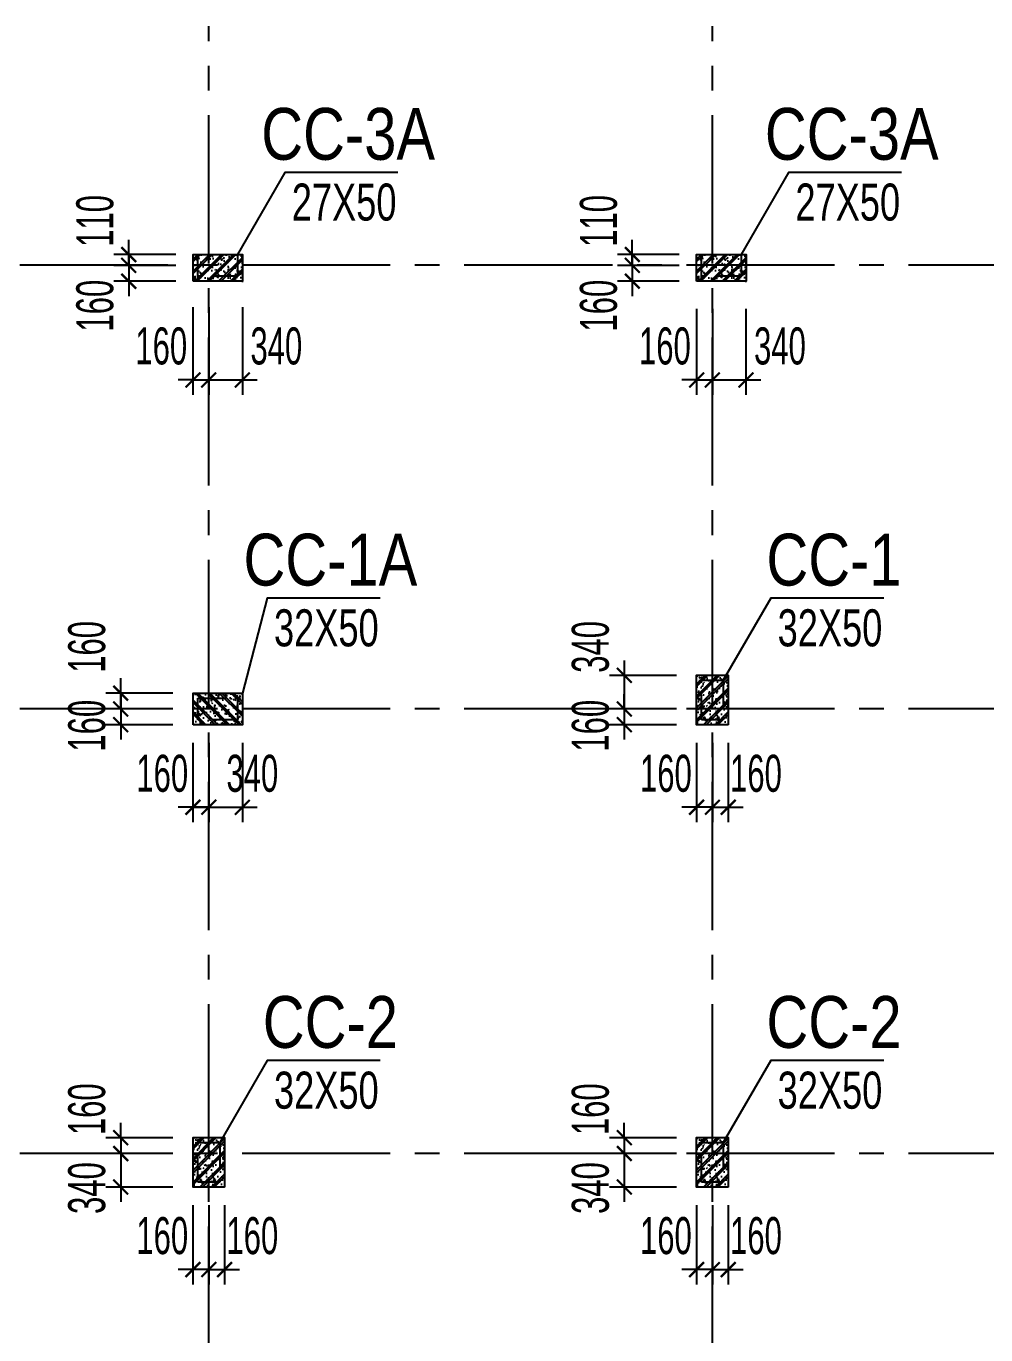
# Model space of a CAD drawing. Header units: millimetres. Extents: x 71 to 1994474, y -338610 to 1053.
# Drawn here: x 1920339 to 1930057, y -272308 to -259061 of the extents above; entities that cross this region are included whole.
import ezdxf
from ezdxf.enums import TextEntityAlignment as Align

# ---------------------------------------------------------------- set-up
doc = ezdxf.new("R2010")
doc.units = ezdxf.units.MM
doc.header["$LTSCALE"] = 1000
doc.header["$MEASUREMENT"] = 0
doc.header["$PDMODE"] = 3
doc.linetypes.add('CENTER2', pattern=[1.125, 0.75, -0.125, 0.125, -0.125])
doc.linetypes.add('HIDDEN', pattern=[0.375, 0.25, -0.125])
doc.layers.get('0').update_dxf_attribs({"linetype": 'CONTINUOUS'})
doc.layers.get('Defpoints').update_dxf_attribs({"linetype": 'CONTINUOUS'})
for name, color, linetype in [('CDC.01.AXIS', 160, 'CENTER2'), ('CDC.02.DIM', 1, 'CONTINUOUS'), ('CDC.04.HIDDEN', 8, 'HIDDEN'), ('CDC.06.TEXT', 2, 'CONTINUOUS'), ('CDC.09.COLUMN', 4, 'CONTINUOUS'), ('CDC.10.HATCH', 163, 'CONTINUOUS'), ('CDC.11.NOTE', 1, 'CONTINUOUS')]:
    doc.layers.add(name, color=color, linetype=linetype)
doc.styles.add('ARIAL', font='arial.ttf', dxfattribs={"width": 0.6})
doc.dimstyles.new('150', dxfattribs={"dimscale": 150, "dimtxt": 2.5, "dimasz": 1, "dimexe": 1, "dimexo": 0, "dimgap": 1, "dimtad": 1, "dimdec": 0, "dimdsep": 46, "dimtxsty": 'ARIAL', "dimblk": 'ARCHTICK', "dimcen": 1, "dimdle": 1, "dimclrd": 1, "dimclre": 1, "dimclrt": 2, "dimadec": 0, "dimazin": 0, "dimtfac": 0.00072, "dimtdec": 0, "dimtix": 1, "dimtmove": 2, "dimatfit": 3, "dimldrblk": 'ARCHTICK', "dimfxl": 1, "dimtolj": 1, "dimarcsym": 0})

# ---------------------------------------------------------------- blocks, each defined once
blk = doc.blocks.new('_ARCHTICK')
at = {"color": 0, "linetype": 'ByBlock', "const_width": 0.15}
blk.add_lwpolyline([(-0.5, -0.5), (0.5, 0.5)], dxfattribs=at)
blk = doc.blocks.new('*D155')
at = {"layer": 'CDC.02.DIM', "color": 1, "lineweight": -2, "transparency": 16777216}
for p, q in [((1926477, -261372), (1926477, -261222)), ((1926953, -261372), (1926327, -261372)), ((1926953, -261482), (1926327, -261482)), ((1926477, -261372), (1926477, -261482)), ((1926477, -261482), (1926477, -261632))]:
    blk.add_line(p, q, dxfattribs=at)
at = {"layer": 'Defpoints', "color": 0, "transparency": 16777216}
for p in [(1926477, -261482), (1926953, -261372), (1926953, -261482)]:
    blk.add_point(p, dxfattribs=at)
at = {"layer": 'CDC.02.DIM', "color": 1, "lineweight": -2, "transparency": 16777216, "xscale": 150, "yscale": 150, "zscale": 150}
for p, rotation in [((1926477, -261372), 270), ((1926477, -261482), 90)]:
    blk.add_blockref('_ARCHTICK', p, dxfattribs=dict(at, rotation=rotation))
at = {"layer": 'CDC.02.DIM', "color": 2, "transparency": 16777216, "insert": (1926136, -261032), "char_height": 375, "attachment_point": 5, "rotation": 90, "style": 'ARIAL'}
blk.add_mtext('\\A1;110', dxfattribs=at)
blk = doc.blocks.new('*D156')
at = {"layer": 'CDC.02.DIM', "color": 1, "lineweight": -2, "transparency": 16777216}
for p, q in [((1926477, -261482), (1926477, -261332)), ((1926953, -261482), (1926327, -261482)), ((1926477, -261482), (1926477, -261642)), ((1926953, -261642), (1926327, -261642)), ((1926477, -261642), (1926477, -261792))]:
    blk.add_line(p, q, dxfattribs=at)
at = {"layer": 'Defpoints', "color": 0, "transparency": 16777216}
for p in [(1926953, -261482), (1926477, -261642), (1926953, -261642)]:
    blk.add_point(p, dxfattribs=at)
at = {"layer": 'CDC.02.DIM', "color": 1, "lineweight": -2, "transparency": 16777216, "xscale": 150, "yscale": 150, "zscale": 150}
for p, rotation in [((1926477, -261482), 270), ((1926477, -261642), 90)]:
    blk.add_blockref('_ARCHTICK', p, dxfattribs=dict(at, rotation=rotation))
at = {"layer": 'CDC.02.DIM', "color": 2, "transparency": 16777216, "insert": (1926136, -261890), "char_height": 375, "attachment_point": 5, "rotation": 90, "style": 'ARIAL'}
blk.add_mtext('\\A1;160', dxfattribs=at)
blk = doc.blocks.new('*D157')
at = {"layer": 'CDC.02.DIM', "color": 1, "lineweight": -2, "transparency": 16777216}
for p, q in [((1927128, -261922), (1927128, -262792)), ((1927288, -261922), (1927288, -262792)), ((1927128, -262642), (1926978, -262642)), ((1927128, -262642), (1927288, -262642)), ((1927288, -262642), (1927438, -262642))]:
    blk.add_line(p, q, dxfattribs=at)
at = {"layer": 'Defpoints', "color": 0, "transparency": 16777216}
for p in [(1927128, -261922), (1927288, -261922), (1927288, -262642)]:
    blk.add_point(p, dxfattribs=at)
at = {"layer": 'CDC.02.DIM', "color": 1, "lineweight": -2, "transparency": 16777216, "xscale": 150, "yscale": 150, "zscale": 150}
blk.add_blockref('_ARCHTICK', (1927128, -262642), dxfattribs=at)
at = {"layer": 'CDC.02.DIM', "color": 1, "lineweight": -2, "transparency": 16777216, "xscale": 150, "yscale": 150, "zscale": 150, "rotation": 180}
blk.add_blockref('_ARCHTICK', (1927288, -262642), dxfattribs=at)
at = {"layer": 'CDC.02.DIM', "color": 2, "transparency": 16777216, "insert": (1926807, -262300), "char_height": 375, "attachment_point": 5, "style": 'ARIAL'}
blk.add_mtext('\\A1;160', dxfattribs=at)
blk = doc.blocks.new('*D158')
at = {"layer": 'CDC.02.DIM', "color": 1, "lineweight": -2, "transparency": 16777216}
for p, q in [((1927288, -261922), (1927288, -262792)), ((1927628, -261922), (1927628, -262792)), ((1927138, -262642), (1927778, -262642))]:
    blk.add_line(p, q, dxfattribs=at)
at = {"layer": 'Defpoints', "color": 0, "transparency": 16777216}
for p in [(1927288, -261922), (1927628, -261922), (1927628, -262642)]:
    blk.add_point(p, dxfattribs=at)
at = {"layer": 'CDC.02.DIM', "color": 1, "lineweight": -2, "transparency": 16777216, "xscale": 150, "yscale": 150, "zscale": 150, "rotation": 180}
blk.add_blockref('_ARCHTICK', (1927288, -262642), dxfattribs=at)
at = {"layer": 'CDC.02.DIM', "color": 1, "lineweight": -2, "transparency": 16777216, "xscale": 150, "yscale": 150, "zscale": 150}
blk.add_blockref('_ARCHTICK', (1927628, -262642), dxfattribs=at)
at = {"layer": 'CDC.02.DIM', "color": 2, "transparency": 16777216, "insert": (1927972, -262300), "char_height": 375, "attachment_point": 5, "style": 'ARIAL'}
blk.add_mtext('\\A1;340', dxfattribs=at)
blk = doc.blocks.new('*D159')
at = {"layer": 'CDC.02.DIM', "color": 1, "lineweight": -2, "transparency": 16777216}
for p, q in [((1921377, -261372), (1921377, -261222)), ((1921853, -261372), (1921227, -261372)), ((1921853, -261482), (1921227, -261482)), ((1921377, -261372), (1921377, -261482)), ((1921377, -261482), (1921377, -261632))]:
    blk.add_line(p, q, dxfattribs=at)
at = {"layer": 'Defpoints', "color": 0, "transparency": 16777216}
for p in [(1921377, -261482), (1921853, -261372), (1921853, -261482)]:
    blk.add_point(p, dxfattribs=at)
at = {"layer": 'CDC.02.DIM', "color": 1, "lineweight": -2, "transparency": 16777216, "xscale": 150, "yscale": 150, "zscale": 150}
for p, rotation in [((1921377, -261372), 270), ((1921377, -261482), 90)]:
    blk.add_blockref('_ARCHTICK', p, dxfattribs=dict(at, rotation=rotation))
at = {"layer": 'CDC.02.DIM', "color": 2, "transparency": 16777216, "insert": (1921036, -261032), "char_height": 375, "attachment_point": 5, "rotation": 90, "style": 'ARIAL'}
blk.add_mtext('\\A1;110', dxfattribs=at)
blk = doc.blocks.new('*D160')
at = {"layer": 'CDC.02.DIM', "color": 1, "lineweight": -2, "transparency": 16777216}
for p, q in [((1921377, -261482), (1921377, -261332)), ((1921853, -261482), (1921227, -261482)), ((1921377, -261482), (1921377, -261642)), ((1921853, -261642), (1921227, -261642)), ((1921377, -261642), (1921377, -261792))]:
    blk.add_line(p, q, dxfattribs=at)
at = {"layer": 'Defpoints', "color": 0, "transparency": 16777216}
for p in [(1921853, -261482), (1921377, -261642), (1921853, -261642)]:
    blk.add_point(p, dxfattribs=at)
at = {"layer": 'CDC.02.DIM', "color": 1, "lineweight": -2, "transparency": 16777216, "xscale": 150, "yscale": 150, "zscale": 150}
for p, rotation in [((1921377, -261482), 270), ((1921377, -261642), 90)]:
    blk.add_blockref('_ARCHTICK', p, dxfattribs=dict(at, rotation=rotation))
at = {"layer": 'CDC.02.DIM', "color": 2, "transparency": 16777216, "insert": (1921036, -261890), "char_height": 375, "attachment_point": 5, "rotation": 90, "style": 'ARIAL'}
blk.add_mtext('\\A1;160', dxfattribs=at)
blk = doc.blocks.new('*D161')
at = {"layer": 'CDC.02.DIM', "color": 1, "lineweight": -2, "transparency": 16777216}
for p, q in [((1922028, -261906), (1922028, -262792)), ((1922188, -261906), (1922188, -262792)), ((1922028, -262642), (1921878, -262642)), ((1922028, -262642), (1922188, -262642)), ((1922188, -262642), (1922338, -262642))]:
    blk.add_line(p, q, dxfattribs=at)
at = {"layer": 'Defpoints', "color": 0, "transparency": 16777216}
for p in [(1922028, -261906), (1922188, -261906), (1922188, -262642)]:
    blk.add_point(p, dxfattribs=at)
at = {"layer": 'CDC.02.DIM', "color": 1, "lineweight": -2, "transparency": 16777216, "xscale": 150, "yscale": 150, "zscale": 150}
blk.add_blockref('_ARCHTICK', (1922028, -262642), dxfattribs=at)
at = {"layer": 'CDC.02.DIM', "color": 1, "lineweight": -2, "transparency": 16777216, "xscale": 150, "yscale": 150, "zscale": 150, "rotation": 180}
blk.add_blockref('_ARCHTICK', (1922188, -262642), dxfattribs=at)
at = {"layer": 'CDC.02.DIM', "color": 2, "transparency": 16777216, "insert": (1921707, -262300), "char_height": 375, "attachment_point": 5, "style": 'ARIAL'}
blk.add_mtext('\\A1;160', dxfattribs=at)
blk = doc.blocks.new('*D162')
at = {"layer": 'CDC.02.DIM', "color": 1, "lineweight": -2, "transparency": 16777216}
for p, q in [((1922188, -261906), (1922188, -262792)), ((1922528, -261906), (1922528, -262792)), ((1922038, -262642), (1922678, -262642))]:
    blk.add_line(p, q, dxfattribs=at)
at = {"layer": 'Defpoints', "color": 0, "transparency": 16777216}
for p in [(1922188, -261906), (1922528, -261906), (1922528, -262642)]:
    blk.add_point(p, dxfattribs=at)
at = {"layer": 'CDC.02.DIM', "color": 1, "lineweight": -2, "transparency": 16777216, "xscale": 150, "yscale": 150, "zscale": 150, "rotation": 180}
blk.add_blockref('_ARCHTICK', (1922188, -262642), dxfattribs=at)
at = {"layer": 'CDC.02.DIM', "color": 1, "lineweight": -2, "transparency": 16777216, "xscale": 150, "yscale": 150, "zscale": 150}
blk.add_blockref('_ARCHTICK', (1922528, -262642), dxfattribs=at)
at = {"layer": 'CDC.02.DIM', "color": 2, "transparency": 16777216, "insert": (1922872, -262300), "char_height": 375, "attachment_point": 5, "style": 'ARIAL'}
blk.add_mtext('\\A1;340', dxfattribs=at)
blk = doc.blocks.new('*D341')
at = {"layer": 'CDC.02.DIM', "color": 1, "lineweight": -2, "transparency": 16777216}
for p, q in [((1922028, -270996), (1922028, -271797)), ((1922188, -270996), (1922188, -271797)), ((1922028, -271647), (1921878, -271647)), ((1922188, -271647), (1922028, -271647)), ((1922188, -271647), (1922338, -271647))]:
    blk.add_line(p, q, dxfattribs=at)
at = {"layer": 'Defpoints', "color": 0, "transparency": 16777216}
for p in [(1922028, -270996), (1922188, -270996), (1922028, -271647)]:
    blk.add_point(p, dxfattribs=at)
at = {"layer": 'CDC.02.DIM', "color": 1, "lineweight": -2, "transparency": 16777216, "xscale": 150, "yscale": 150, "zscale": 150}
blk.add_blockref('_ARCHTICK', (1922028, -271647), dxfattribs=at)
at = {"layer": 'CDC.02.DIM', "color": 1, "lineweight": -2, "transparency": 16777216, "xscale": 150, "yscale": 150, "zscale": 150, "rotation": 180}
blk.add_blockref('_ARCHTICK', (1922188, -271647), dxfattribs=at)
at = {"layer": 'CDC.02.DIM', "color": 2, "transparency": 16777216, "insert": (1921717, -271306), "char_height": 375, "attachment_point": 5, "style": 'ARIAL'}
blk.add_mtext('\\A1;160', dxfattribs=at)
blk = doc.blocks.new('*D342')
at = {"layer": 'CDC.02.DIM', "color": 1, "lineweight": -2, "transparency": 16777216}
for p, q in [((1922188, -270996), (1922188, -271797)), ((1922348, -270996), (1922348, -271797)), ((1922188, -271647), (1922038, -271647)), ((1922188, -271647), (1922348, -271647)), ((1922348, -271647), (1922498, -271647))]:
    blk.add_line(p, q, dxfattribs=at)
at = {"layer": 'Defpoints', "color": 0, "transparency": 16777216}
for p in [(1922188, -270996), (1922348, -270996), (1922348, -271647)]:
    blk.add_point(p, dxfattribs=at)
at = {"layer": 'CDC.02.DIM', "color": 1, "lineweight": -2, "transparency": 16777216, "xscale": 150, "yscale": 150, "zscale": 150}
blk.add_blockref('_ARCHTICK', (1922188, -271647), dxfattribs=at)
at = {"layer": 'CDC.02.DIM', "color": 1, "lineweight": -2, "transparency": 16777216, "xscale": 150, "yscale": 150, "zscale": 150, "rotation": 180}
blk.add_blockref('_ARCHTICK', (1922348, -271647), dxfattribs=at)
at = {"layer": 'CDC.02.DIM', "color": 2, "transparency": 16777216, "insert": (1922629, -271306), "char_height": 375, "attachment_point": 5, "style": 'ARIAL'}
blk.add_mtext('\\A1;160', dxfattribs=at)
blk = doc.blocks.new('*D343')
at = {"layer": 'CDC.02.DIM', "color": 1, "lineweight": -2, "transparency": 16777216}
for p, q in [((1921296, -270312), (1921296, -270162)), ((1921824, -270312), (1921146, -270312)), ((1921296, -270312), (1921296, -270472)), ((1921824, -270472), (1921146, -270472)), ((1921296, -270472), (1921296, -270622))]:
    blk.add_line(p, q, dxfattribs=at)
at = {"layer": 'Defpoints', "color": 0, "transparency": 16777216}
for p in [(1921824, -270312), (1921296, -270472), (1921824, -270472)]:
    blk.add_point(p, dxfattribs=at)
at = {"layer": 'CDC.02.DIM', "color": 1, "lineweight": -2, "transparency": 16777216, "xscale": 150, "yscale": 150, "zscale": 150}
for p, rotation in [((1921296, -270312), 270), ((1921296, -270472), 90)]:
    blk.add_blockref('_ARCHTICK', p, dxfattribs=dict(at, rotation=rotation))
at = {"layer": 'CDC.02.DIM', "color": 2, "transparency": 16777216, "insert": (1920954, -270024), "char_height": 375, "attachment_point": 5, "rotation": 90, "style": 'ARIAL'}
blk.add_mtext('\\A1;160', dxfattribs=at)
blk = doc.blocks.new('*D344')
at = {"layer": 'CDC.02.DIM', "color": 1, "lineweight": -2, "transparency": 16777216}
for p, q in [((1921296, -270322), (1921296, -270962)), ((1921824, -270472), (1921146, -270472)), ((1921824, -270812), (1921146, -270812))]:
    blk.add_line(p, q, dxfattribs=at)
at = {"layer": 'Defpoints', "color": 0, "transparency": 16777216}
for p in [(1921824, -270472), (1921296, -270812), (1921824, -270812)]:
    blk.add_point(p, dxfattribs=at)
at = {"layer": 'CDC.02.DIM', "color": 1, "lineweight": -2, "transparency": 16777216, "xscale": 150, "yscale": 150, "zscale": 150}
for p, rotation in [((1921296, -270472), 90), ((1921296, -270812), 270)]:
    blk.add_blockref('_ARCHTICK', p, dxfattribs=dict(at, rotation=rotation))
at = {"layer": 'CDC.02.DIM', "color": 2, "transparency": 16777216, "insert": (1920954, -270822), "char_height": 375, "attachment_point": 5, "rotation": 90, "style": 'ARIAL'}
blk.add_mtext('\\A1;340', dxfattribs=at)
blk = doc.blocks.new('*D345')
at = {"layer": 'CDC.02.DIM', "color": 1, "lineweight": -2, "transparency": 16777216}
for p, q in [((1922028, -266316), (1922028, -267117)), ((1922188, -266316), (1922188, -267117)), ((1922028, -266967), (1921878, -266967)), ((1922188, -266967), (1922028, -266967)), ((1922188, -266967), (1922338, -266967))]:
    blk.add_line(p, q, dxfattribs=at)
at = {"layer": 'Defpoints', "color": 0, "transparency": 16777216}
for p in [(1922028, -266316), (1922188, -266316), (1922028, -266967)]:
    blk.add_point(p, dxfattribs=at)
at = {"layer": 'CDC.02.DIM', "color": 1, "lineweight": -2, "transparency": 16777216, "xscale": 150, "yscale": 150, "zscale": 150}
blk.add_blockref('_ARCHTICK', (1922028, -266967), dxfattribs=at)
at = {"layer": 'CDC.02.DIM', "color": 1, "lineweight": -2, "transparency": 16777216, "xscale": 150, "yscale": 150, "zscale": 150, "rotation": 180}
blk.add_blockref('_ARCHTICK', (1922188, -266967), dxfattribs=at)
at = {"layer": 'CDC.02.DIM', "color": 2, "transparency": 16777216, "insert": (1921717, -266626), "char_height": 375, "attachment_point": 5, "style": 'ARIAL'}
blk.add_mtext('\\A1;160', dxfattribs=at)
blk = doc.blocks.new('*D346')
at = {"layer": 'CDC.02.DIM', "color": 1, "lineweight": -2, "transparency": 16777216}
for p, q in [((1922188, -266316), (1922188, -267117)), ((1922528, -266316), (1922528, -267117)), ((1922038, -266967), (1922678, -266967))]:
    blk.add_line(p, q, dxfattribs=at)
at = {"layer": 'Defpoints', "color": 0, "transparency": 16777216}
for p in [(1922188, -266316), (1922528, -266316), (1922528, -266967)]:
    blk.add_point(p, dxfattribs=at)
at = {"layer": 'CDC.02.DIM', "color": 1, "lineweight": -2, "transparency": 16777216, "xscale": 150, "yscale": 150, "zscale": 150, "rotation": 180}
blk.add_blockref('_ARCHTICK', (1922188, -266967), dxfattribs=at)
at = {"layer": 'CDC.02.DIM', "color": 1, "lineweight": -2, "transparency": 16777216, "xscale": 150, "yscale": 150, "zscale": 150}
blk.add_blockref('_ARCHTICK', (1922528, -266967), dxfattribs=at)
at = {"layer": 'CDC.02.DIM', "color": 2, "transparency": 16777216, "insert": (1922629, -266626), "char_height": 375, "attachment_point": 5, "style": 'ARIAL'}
blk.add_mtext('\\A1;340', dxfattribs=at)
blk = doc.blocks.new('*D347')
at = {"layer": 'CDC.02.DIM', "color": 1, "lineweight": -2, "transparency": 16777216}
for p, q in [((1921296, -265812), (1921296, -265662)), ((1921824, -265812), (1921146, -265812)), ((1921296, -265812), (1921296, -265972)), ((1921824, -265972), (1921146, -265972)), ((1921296, -265972), (1921296, -266122))]:
    blk.add_line(p, q, dxfattribs=at)
at = {"layer": 'Defpoints', "color": 0, "transparency": 16777216}
for p in [(1921824, -265812), (1921296, -265972), (1921824, -265972)]:
    blk.add_point(p, dxfattribs=at)
at = {"layer": 'CDC.02.DIM', "color": 1, "lineweight": -2, "transparency": 16777216, "xscale": 150, "yscale": 150, "zscale": 150}
for p, rotation in [((1921296, -265812), 270), ((1921296, -265972), 90)]:
    blk.add_blockref('_ARCHTICK', p, dxfattribs=dict(at, rotation=rotation))
at = {"layer": 'CDC.02.DIM', "color": 2, "transparency": 16777216, "insert": (1920954, -265344), "char_height": 375, "attachment_point": 5, "rotation": 90, "style": 'ARIAL'}
blk.add_mtext('\\A1;160', dxfattribs=at)
blk = doc.blocks.new('*D348')
at = {"layer": 'CDC.02.DIM', "color": 1, "lineweight": -2, "transparency": 16777216}
for p, q in [((1921296, -265972), (1921296, -265822)), ((1921824, -265972), (1921146, -265972)), ((1921296, -265972), (1921296, -266132)), ((1921824, -266132), (1921146, -266132)), ((1921296, -266132), (1921296, -266282))]:
    blk.add_line(p, q, dxfattribs=at)
at = {"layer": 'Defpoints', "color": 0, "transparency": 16777216}
for p in [(1921824, -265972), (1921296, -266132), (1921824, -266132)]:
    blk.add_point(p, dxfattribs=at)
at = {"layer": 'CDC.02.DIM', "color": 1, "lineweight": -2, "transparency": 16777216, "xscale": 150, "yscale": 150, "zscale": 150}
for p, rotation in [((1921296, -265972), 270), ((1921296, -266132), 90)]:
    blk.add_blockref('_ARCHTICK', p, dxfattribs=dict(at, rotation=rotation))
at = {"layer": 'CDC.02.DIM', "color": 2, "transparency": 16777216, "insert": (1920954, -266142), "char_height": 375, "attachment_point": 5, "rotation": 90, "style": 'ARIAL'}
blk.add_mtext('\\A1;160', dxfattribs=at)
blk = doc.blocks.new('*D349')
at = {"layer": 'CDC.02.DIM', "color": 1, "lineweight": -2, "transparency": 16777216}
for p, q in [((1927128, -266316), (1927128, -267117)), ((1927288, -266316), (1927288, -267117)), ((1927128, -266967), (1926978, -266967)), ((1927288, -266967), (1927128, -266967)), ((1927288, -266967), (1927438, -266967))]:
    blk.add_line(p, q, dxfattribs=at)
at = {"layer": 'Defpoints', "color": 0, "transparency": 16777216}
for p in [(1927128, -266316), (1927288, -266316), (1927128, -266967)]:
    blk.add_point(p, dxfattribs=at)
at = {"layer": 'CDC.02.DIM', "color": 1, "lineweight": -2, "transparency": 16777216, "xscale": 150, "yscale": 150, "zscale": 150}
blk.add_blockref('_ARCHTICK', (1927128, -266967), dxfattribs=at)
at = {"layer": 'CDC.02.DIM', "color": 1, "lineweight": -2, "transparency": 16777216, "xscale": 150, "yscale": 150, "zscale": 150, "rotation": 180}
blk.add_blockref('_ARCHTICK', (1927288, -266967), dxfattribs=at)
at = {"layer": 'CDC.02.DIM', "color": 2, "transparency": 16777216, "insert": (1926817, -266626), "char_height": 375, "attachment_point": 5, "style": 'ARIAL'}
blk.add_mtext('\\A1;160', dxfattribs=at)
blk = doc.blocks.new('*D350')
at = {"layer": 'CDC.02.DIM', "color": 1, "lineweight": -2, "transparency": 16777216}
for p, q in [((1927288, -266316), (1927288, -267117)), ((1927448, -266316), (1927448, -267117)), ((1927288, -266967), (1927138, -266967)), ((1927288, -266967), (1927448, -266967)), ((1927448, -266967), (1927598, -266967))]:
    blk.add_line(p, q, dxfattribs=at)
at = {"layer": 'Defpoints', "color": 0, "transparency": 16777216}
for p in [(1927288, -266316), (1927448, -266316), (1927448, -266967)]:
    blk.add_point(p, dxfattribs=at)
at = {"layer": 'CDC.02.DIM', "color": 1, "lineweight": -2, "transparency": 16777216, "xscale": 150, "yscale": 150, "zscale": 150}
blk.add_blockref('_ARCHTICK', (1927288, -266967), dxfattribs=at)
at = {"layer": 'CDC.02.DIM', "color": 1, "lineweight": -2, "transparency": 16777216, "xscale": 150, "yscale": 150, "zscale": 150, "rotation": 180}
blk.add_blockref('_ARCHTICK', (1927448, -266967), dxfattribs=at)
at = {"layer": 'CDC.02.DIM', "color": 2, "transparency": 16777216, "insert": (1927729, -266626), "char_height": 375, "attachment_point": 5, "style": 'ARIAL'}
blk.add_mtext('\\A1;160', dxfattribs=at)
blk = doc.blocks.new('*D351')
at = {"layer": 'CDC.02.DIM', "color": 1, "lineweight": -2, "transparency": 16777216}
for p, q in [((1926396, -265482), (1926396, -266122)), ((1926924, -265632), (1926246, -265632)), ((1926924, -265972), (1926246, -265972))]:
    blk.add_line(p, q, dxfattribs=at)
at = {"layer": 'Defpoints', "color": 0, "transparency": 16777216}
for p in [(1926924, -265632), (1926396, -265972), (1926924, -265972)]:
    blk.add_point(p, dxfattribs=at)
at = {"layer": 'CDC.02.DIM', "color": 1, "lineweight": -2, "transparency": 16777216, "xscale": 150, "yscale": 150, "zscale": 150}
for p, rotation in [((1926396, -265632), 90), ((1926396, -265972), 270)]:
    blk.add_blockref('_ARCHTICK', p, dxfattribs=dict(at, rotation=rotation))
at = {"layer": 'CDC.02.DIM', "color": 2, "transparency": 16777216, "insert": (1926054, -265344), "char_height": 375, "attachment_point": 5, "rotation": 90, "style": 'ARIAL'}
blk.add_mtext('\\A1;340', dxfattribs=at)
blk = doc.blocks.new('*D352')
at = {"layer": 'CDC.02.DIM', "color": 1, "lineweight": -2, "transparency": 16777216}
for p, q in [((1926396, -265972), (1926396, -265822)), ((1926924, -265972), (1926246, -265972)), ((1926396, -265972), (1926396, -266132)), ((1926924, -266132), (1926246, -266132)), ((1926396, -266132), (1926396, -266282))]:
    blk.add_line(p, q, dxfattribs=at)
at = {"layer": 'Defpoints', "color": 0, "transparency": 16777216}
for p in [(1926924, -265972), (1926396, -266132), (1926924, -266132)]:
    blk.add_point(p, dxfattribs=at)
at = {"layer": 'CDC.02.DIM', "color": 1, "lineweight": -2, "transparency": 16777216, "xscale": 150, "yscale": 150, "zscale": 150}
for p, rotation in [((1926396, -265972), 270), ((1926396, -266132), 90)]:
    blk.add_blockref('_ARCHTICK', p, dxfattribs=dict(at, rotation=rotation))
at = {"layer": 'CDC.02.DIM', "color": 2, "transparency": 16777216, "insert": (1926054, -266142), "char_height": 375, "attachment_point": 5, "rotation": 90, "style": 'ARIAL'}
blk.add_mtext('\\A1;160', dxfattribs=at)
blk = doc.blocks.new('*D353')
at = {"layer": 'CDC.02.DIM', "color": 1, "lineweight": -2, "transparency": 16777216}
for p, q in [((1927128, -270996), (1927128, -271797)), ((1927288, -270996), (1927288, -271797)), ((1927128, -271647), (1926978, -271647)), ((1927288, -271647), (1927128, -271647)), ((1927288, -271647), (1927438, -271647))]:
    blk.add_line(p, q, dxfattribs=at)
at = {"layer": 'Defpoints', "color": 0, "transparency": 16777216}
for p in [(1927128, -270996), (1927288, -270996), (1927128, -271647)]:
    blk.add_point(p, dxfattribs=at)
at = {"layer": 'CDC.02.DIM', "color": 1, "lineweight": -2, "transparency": 16777216, "xscale": 150, "yscale": 150, "zscale": 150}
blk.add_blockref('_ARCHTICK', (1927128, -271647), dxfattribs=at)
at = {"layer": 'CDC.02.DIM', "color": 1, "lineweight": -2, "transparency": 16777216, "xscale": 150, "yscale": 150, "zscale": 150, "rotation": 180}
blk.add_blockref('_ARCHTICK', (1927288, -271647), dxfattribs=at)
at = {"layer": 'CDC.02.DIM', "color": 2, "transparency": 16777216, "insert": (1926817, -271306), "char_height": 375, "attachment_point": 5, "style": 'ARIAL'}
blk.add_mtext('\\A1;160', dxfattribs=at)
blk = doc.blocks.new('*D354')
at = {"layer": 'CDC.02.DIM', "color": 1, "lineweight": -2, "transparency": 16777216}
for p, q in [((1927288, -270996), (1927288, -271797)), ((1927448, -270996), (1927448, -271797)), ((1927288, -271647), (1927138, -271647)), ((1927288, -271647), (1927448, -271647)), ((1927448, -271647), (1927598, -271647))]:
    blk.add_line(p, q, dxfattribs=at)
at = {"layer": 'Defpoints', "color": 0, "transparency": 16777216}
for p in [(1927288, -270996), (1927448, -270996), (1927448, -271647)]:
    blk.add_point(p, dxfattribs=at)
at = {"layer": 'CDC.02.DIM', "color": 1, "lineweight": -2, "transparency": 16777216, "xscale": 150, "yscale": 150, "zscale": 150}
blk.add_blockref('_ARCHTICK', (1927288, -271647), dxfattribs=at)
at = {"layer": 'CDC.02.DIM', "color": 1, "lineweight": -2, "transparency": 16777216, "xscale": 150, "yscale": 150, "zscale": 150, "rotation": 180}
blk.add_blockref('_ARCHTICK', (1927448, -271647), dxfattribs=at)
at = {"layer": 'CDC.02.DIM', "color": 2, "transparency": 16777216, "insert": (1927729, -271306), "char_height": 375, "attachment_point": 5, "style": 'ARIAL'}
blk.add_mtext('\\A1;160', dxfattribs=at)
blk = doc.blocks.new('*D355')
at = {"layer": 'CDC.02.DIM', "color": 1, "lineweight": -2, "transparency": 16777216}
for p, q in [((1926396, -270312), (1926396, -270162)), ((1926924, -270312), (1926246, -270312)), ((1926396, -270312), (1926396, -270472)), ((1926924, -270472), (1926246, -270472)), ((1926396, -270472), (1926396, -270622))]:
    blk.add_line(p, q, dxfattribs=at)
at = {"layer": 'Defpoints', "color": 0, "transparency": 16777216}
for p in [(1926924, -270312), (1926396, -270472), (1926924, -270472)]:
    blk.add_point(p, dxfattribs=at)
at = {"layer": 'CDC.02.DIM', "color": 1, "lineweight": -2, "transparency": 16777216, "xscale": 150, "yscale": 150, "zscale": 150}
for p, rotation in [((1926396, -270312), 270), ((1926396, -270472), 90)]:
    blk.add_blockref('_ARCHTICK', p, dxfattribs=dict(at, rotation=rotation))
at = {"layer": 'CDC.02.DIM', "color": 2, "transparency": 16777216, "insert": (1926054, -270024), "char_height": 375, "attachment_point": 5, "rotation": 90, "style": 'ARIAL'}
blk.add_mtext('\\A1;160', dxfattribs=at)
blk = doc.blocks.new('*D356')
at = {"layer": 'CDC.02.DIM', "color": 1, "lineweight": -2, "transparency": 16777216}
for p, q in [((1926396, -270322), (1926396, -270962)), ((1926924, -270472), (1926246, -270472)), ((1926924, -270812), (1926246, -270812))]:
    blk.add_line(p, q, dxfattribs=at)
at = {"layer": 'Defpoints', "color": 0, "transparency": 16777216}
for p in [(1926924, -270472), (1926396, -270812), (1926924, -270812)]:
    blk.add_point(p, dxfattribs=at)
at = {"layer": 'CDC.02.DIM', "color": 1, "lineweight": -2, "transparency": 16777216, "xscale": 150, "yscale": 150, "zscale": 150}
for p, rotation in [((1926396, -270472), 90), ((1926396, -270812), 270)]:
    blk.add_blockref('_ARCHTICK', p, dxfattribs=dict(at, rotation=rotation))
at = {"layer": 'CDC.02.DIM', "color": 2, "transparency": 16777216, "insert": (1926054, -270822), "char_height": 375, "attachment_point": 5, "rotation": 90, "style": 'ARIAL'}
blk.add_mtext('\\A1;340', dxfattribs=at)

msp = doc.modelspace()

# ---------------------------------------------------------------- hatches: boundary and pattern name
at = {"layer": 'CDC.10.HATCH'}
h = msp.add_hatch(dxfattribs=at)
h.set_pattern_fill('1BETONG2-BOP', color=256, scale=20, angle=90, style=0, pattern_type=2)
h.set_pattern_definition([(140, (31730.63, -417619.23), (12.550427, 143.4520365), [15, -165]), (85, (31730.63, -417619.23), (-150.438427, -27.750267), [12, -132]), (190.4514, (31731.67, -417607.28), (-137.887908, 115.701876), [12.748038, -140.228422]), (136.1842, (31690.63, -417619.23), (33.103803, 213.44821), [22.5, -247.5]), (186.6356, (31693.39, -417601.45), (-194.823574, 186.93254), [19.122058, -210.3426]), (81.1842, (31690.63, -417619.23), (-194.82372, 186.93239), [18, -198]), (111, (31700.63, -417599.23), (80.523778, 119.3814104), [15, -165]), (316, (31700.63, -417599.23), (73.107962, 134.376424), [12, -132]), (161.4514, (31707.34, -417589.28), (-64.506099, 168.044526), [12.748038, -140.228422]), (157.5, (31730.627, -417619.233), (-58.8748924, -31.1832367), [0, -130.4, 0, -134, 0, -132.5]), (94.5, (31730.63, -417619.23), (-76.0206377, 56.6701848), [0, -76.4, 0, -127.4, 0, -50.5]), (57.5, (31730.627, -417663.833), (4.5109743, 106.7644872), [0, -50, 0, -156, 0, -207]), (47.5, (31730.63, -417683.83), (-20.0209965, 116.637234), [0, -65, 0, -103.6, 0, -147]), (45, (31730.63, -417619.23), (-60.1040764, 60.1040764), []), (45, (31706.13, -417619.23), (-60.1040764, 60.1040764), [])])
h.paths.add_polyline_path([(1922528.4, -261371.5), (1922028.4, -261371.5), (1922028.4, -261641.5), (1922528.4, -261641.5)])
h = msp.add_hatch(dxfattribs=at)
h.set_pattern_fill('1BETONG2-BOP', color=256, scale=20, angle=90, style=0, pattern_type=2)
h.set_pattern_definition([(140, (36830.63, -417619.23), (12.550427, 143.4520365), [15, -165]), (85, (36830.63, -417619.23), (-150.438427, -27.750267), [12, -132]), (190.4514, (36831.67, -417607.28), (-137.887908, 115.701876), [12.748038, -140.228422]), (136.1842, (36790.63, -417619.23), (33.103803, 213.44821), [22.5, -247.5]), (186.6356, (36793.39, -417601.45), (-194.823574, 186.93254), [19.122058, -210.3426]), (81.1842, (36790.63, -417619.23), (-194.82372, 186.93239), [18, -198]), (111, (36800.63, -417599.23), (80.523778, 119.3814104), [15, -165]), (316, (36800.63, -417599.23), (73.107962, 134.376424), [12, -132]), (161.4514, (36807.34, -417589.28), (-64.506099, 168.044526), [12.748038, -140.228422]), (157.5, (36830.627, -417619.233), (-58.8748924, -31.1832367), [0, -130.4, 0, -134, 0, -132.5]), (94.5, (36830.63, -417619.23), (-76.0206377, 56.6701848), [0, -76.4, 0, -127.4, 0, -50.5]), (57.5, (36830.627, -417663.833), (4.5109743, 106.7644872), [0, -50, 0, -156, 0, -207]), (47.5, (36830.63, -417683.83), (-20.0209965, 116.637234), [0, -65, 0, -103.6, 0, -147]), (45, (36830.63, -417619.23), (-60.1040764, 60.1040764), []), (45, (36806.13, -417619.23), (-60.1040764, 60.1040764), [])])
h.paths.add_polyline_path([(1927628.4, -261371.5), (1927128.4, -261371.5), (1927128.4, -261641.5), (1927628.4, -261641.5)])
h = msp.add_hatch(dxfattribs=at)
h.set_pattern_fill('1BETONG2-BOP', color=256, scale=20, angle=90, style=0, pattern_type=2)
h.set_pattern_definition([(140, (41750.63, -421929.23), (12.550427, 143.4520365), [15, -165]), (85, (41750.63, -421929.23), (-150.438427, -27.750267), [12, -132]), (190.4514, (41751.67, -421917.28), (-137.887908, 115.701876), [12.748038, -140.228422]), (136.1842, (41710.63, -421929.23), (33.103803, 213.44821), [22.5, -247.5]), (186.6356, (41713.39, -421911.45), (-194.823574, 186.93254), [19.122058, -210.3426]), (81.1842, (41710.63, -421929.23), (-194.82372, 186.93239), [18, -198]), (111, (41720.63, -421909.23), (80.523778, 119.3814104), [15, -165]), (316, (41720.63, -421909.23), (73.107962, 134.376424), [12, -132]), (161.4514, (41727.34, -421899.28), (-64.506099, 168.044526), [12.748038, -140.228422]), (157.5, (41750.627, -421929.233), (-58.8748924, -31.1832367), [0, -130.4, 0, -134, 0, -132.5]), (94.5, (41750.63, -421929.23), (-76.0206377, 56.6701848), [0, -76.4, 0, -127.4, 0, -50.5]), (57.5, (41750.627, -421973.833), (4.5109743, 106.7644872), [0, -50, 0, -156, 0, -207]), (47.5, (41750.63, -421993.83), (-20.0209965, 116.637234), [0, -65, 0, -103.6, 0, -147]), (45, (41750.63, -421929.23), (-60.1040764, 60.1040764), []), (45, (41726.13, -421929.23), (-60.1040764, 60.1040764), [])])
h.paths.add_polyline_path([(1927448.4, -265631.5), (1927128.4, -265631.5), (1927128.4, -266131.5), (1927448.4, -266131.5)])
h = msp.add_hatch(dxfattribs=at)
h.set_pattern_fill('1BETONG2-BOP', color=256, scale=20, style=0, pattern_type=2)
h.set_pattern_definition([(50, (1766230.73, 1619566.27), (143.4520365, -12.550427), [15, -165]), (355, (1766230.73, 1619566.27), (-27.750267, 150.438427), [12, -132]), (100.4514, (1766242.69, 1619565.22), (115.701876, 137.887908), [12.748038, -140.228422]), (46.1842, (1766230.73, 1619606.27), (213.44821, -33.103803), [22.5, -247.5]), (96.6356, (1766248.52, 1619603.51), (186.93254, 194.823574), [19.122058, -210.3426]), (351.1842, (1766230.73, 1619606.27), (186.93239, 194.82372), [18, -198]), (21, (1766250.73, 1619596.27), (119.3814104, -80.523778), [15, -165]), (226, (1766250.73, 1619596.27), (134.376424, -73.107962), [12, -132]), (71.4514, (1766260.68, 1619589.56), (168.044526, 64.506099), [12.748038, -140.228422]), (67.5, (1766230.73, 1619566.27), (-31.1832367, 58.8748924), [0, -130.4, 0, -134, 0, -132.5]), (4.5, (1766230.73, 1619566.27), (56.6701848, 76.0206377), [0, -76.4, 0, -127.4, 0, -50.5]), (327.5, (1766186.13, 1619566.27), (106.7644872, -4.5109743), [0, -50, 0, -156, 0, -207]), (317.5, (1766166.13, 1619566.27), (116.637234, 20.0209965), [0, -65, 0, -103.6, 0, -147]), (315, (1766230.73, 1619566.27), (60.1040764, 60.1040764), []), (315, (1766230.73, 1619590.77), (60.1040764, 60.1040764), [])])
h.paths.add_polyline_path([(1922528.4, -266131.5), (1922528.4, -265811.5), (1922028.4, -265811.5), (1922028.4, -266131.5)])
h = msp.add_hatch(dxfattribs=at)
h.set_pattern_fill('1BETONG2-BOP', color=256, scale=20, angle=90, style=0, pattern_type=2)
h.set_pattern_definition([(140, (36650.63, -426609.23), (12.550427, 143.4520365), [15, -165]), (85, (36650.63, -426609.23), (-150.438427, -27.750267), [12, -132]), (190.4514, (36651.67, -426597.28), (-137.887908, 115.701876), [12.748038, -140.228422]), (136.1842, (36610.63, -426609.23), (33.103803, 213.44821), [22.5, -247.5]), (186.6356, (36613.39, -426591.45), (-194.823574, 186.93254), [19.122058, -210.3426]), (81.1842, (36610.63, -426609.23), (-194.82372, 186.93239), [18, -198]), (111, (36620.63, -426589.23), (80.523778, 119.3814104), [15, -165]), (316, (36620.63, -426589.23), (73.107962, 134.376424), [12, -132]), (161.4514, (36627.34, -426579.28), (-64.506099, 168.044526), [12.748038, -140.228422]), (157.5, (36650.627, -426609.233), (-58.8748924, -31.1832367), [0, -130.4, 0, -134, 0, -132.5]), (94.5, (36650.63, -426609.23), (-76.0206377, 56.6701848), [0, -76.4, 0, -127.4, 0, -50.5]), (57.5, (36650.627, -426653.833), (4.5109743, 106.7644872), [0, -50, 0, -156, 0, -207]), (47.5, (36650.63, -426673.83), (-20.0209965, 116.637234), [0, -65, 0, -103.6, 0, -147]), (45, (36650.63, -426609.23), (-60.1040764, 60.1040764), []), (45, (36626.13, -426609.23), (-60.1040764, 60.1040764), [])])
h.paths.add_polyline_path([(1922348.4, -270311.5), (1922028.4, -270311.5), (1922028.4, -270811.5), (1922348.4, -270811.5)])
h = msp.add_hatch(dxfattribs=at)
h.set_pattern_fill('1BETONG2-BOP', color=256, scale=20, angle=90, style=0, pattern_type=2)
h.set_pattern_definition([(140, (41750.63, -426609.23), (12.550427, 143.4520365), [15, -165]), (85, (41750.63, -426609.23), (-150.438427, -27.750267), [12, -132]), (190.4514, (41751.67, -426597.28), (-137.887908, 115.701876), [12.748038, -140.228422]), (136.1842, (41710.63, -426609.23), (33.103803, 213.44821), [22.5, -247.5]), (186.6356, (41713.39, -426591.45), (-194.823574, 186.93254), [19.122058, -210.3426]), (81.1842, (41710.63, -426609.23), (-194.82372, 186.93239), [18, -198]), (111, (41720.63, -426589.23), (80.523778, 119.3814104), [15, -165]), (316, (41720.63, -426589.23), (73.107962, 134.376424), [12, -132]), (161.4514, (41727.34, -426579.28), (-64.506099, 168.044526), [12.748038, -140.228422]), (157.5, (41750.627, -426609.233), (-58.8748924, -31.1832367), [0, -130.4, 0, -134, 0, -132.5]), (94.5, (41750.63, -426609.23), (-76.0206377, 56.6701848), [0, -76.4, 0, -127.4, 0, -50.5]), (57.5, (41750.627, -426653.833), (4.5109743, 106.7644872), [0, -50, 0, -156, 0, -207]), (47.5, (41750.63, -426673.83), (-20.0209965, 116.637234), [0, -65, 0, -103.6, 0, -147]), (45, (41750.63, -426609.23), (-60.1040764, 60.1040764), []), (45, (41726.13, -426609.23), (-60.1040764, 60.1040764), [])])
h.paths.add_polyline_path([(1927448.4, -270311.5), (1927128.4, -270311.5), (1927128.4, -270811.5), (1927448.4, -270811.5)])

# ---------------------------------------------------------------- linework, layer by layer
at = {"layer": 'CDC.01.AXIS', "ltscale": 2}
for p, q in [((1922188.4, -279461.5), (1922188.4, -259060.6)), ((1927288.4, -279461.5), (1927288.4, -259060.6)), ((1939774.9, -261481.5), (1887618, -261481.5)), ((1939774.9, -265971.5), (1887618, -265971.5)), ((1939774.9, -270471.5), (1887618, -270471.5))]:
    msp.add_line(p, q, dxfattribs=at)
at = {"layer": 'CDC.04.HIDDEN'}
for points in [[(1922078.4, -261591.5), (1922078.4, -261371.5), (1922478.4, -261371.5), (1922478.4, -261591.5)], [(1927178.4, -261591.5), (1927178.4, -261371.5), (1927578.4, -261371.5), (1927578.4, -261591.5)], [(1927398.4, -266081.5), (1927178.4, -266081.5), (1927178.4, -265681.5), (1927398.4, -265681.5)], [(1922078.4, -266081.5), (1922078.4, -265861.5), (1922478.4, -265861.5), (1922478.4, -266081.5)], [(1922298.4, -270761.5), (1922078.4, -270761.5), (1922078.4, -270361.5), (1922298.4, -270361.5)], [(1927398.4, -270761.5), (1927178.4, -270761.5), (1927178.4, -270361.5), (1927398.4, -270361.5)]]:
    msp.add_lwpolyline(points, close=True, dxfattribs=at)
at = {"layer": 'CDC.09.COLUMN'}
for points in [[(1922028.4, -261641.5), (1922028.4, -261371.5), (1922528.4, -261371.5), (1922528.4, -261641.5)], [(1927128.4, -261641.5), (1927128.4, -261371.5), (1927628.4, -261371.5), (1927628.4, -261641.5)], [(1927448.4, -266131.5), (1927128.4, -266131.5), (1927128.4, -265631.5), (1927448.4, -265631.5)], [(1922028.4, -266131.5), (1922028.4, -265811.5), (1922528.4, -265811.5), (1922528.4, -266131.5)], [(1922348.4, -270811.5), (1922028.4, -270811.5), (1922028.4, -270311.5), (1922348.4, -270311.5)], [(1927448.4, -270811.5), (1927128.4, -270811.5), (1927128.4, -270311.5), (1927448.4, -270311.5)]]:
    msp.add_lwpolyline(points, close=True, dxfattribs=at)
at = {"layer": 'CDC.11.NOTE'}
for points in [[(1924102.4, -260540.9), (1922958, -260540.9), (1922478.4, -261371.5)], [(1929202.4, -260540.9), (1928058, -260540.9), (1927578.4, -261371.5)], [(1923922.4, -264850.9), (1922778, -264850.9), (1922528.4, -265811.5)], [(1929022.4, -264850.9), (1927878, -264850.9), (1927398.4, -265681.5)], [(1923922.4, -269530.9), (1922778, -269530.9), (1922298.4, -270361.5)], [(1929022.4, -269530.9), (1927878, -269530.9), (1927398.4, -270361.5)]]:
    msp.add_lwpolyline(points, dxfattribs=at)

# ---------------------------------------------------------------- texts
at = {"layer": 'CDC.06.TEXT', "style": 'ARIAL'}
for s, height, width, p in [('CC-3A', 525, 0.8, (1923599.3, -260150.8)), ('CC-3A', 525, 0.8, (1928699.3, -260150.8)), ('27X50', 375, 0.7, (1923558.5, -260841)), ('27X50', 375, 0.7, (1928658.5, -260841)), ('CC-1A', 525, 0.8, (1923419.3, -264460.8)), ('CC-1', 525, 0.8, (1928519.3, -264460.8)), ('32X50', 375, 0.7, (1923378.5, -265151)), ('32X50', 375, 0.7, (1928478.5, -265151)), ('CC-2', 525, 0.8, (1923419.3, -269140.8)), ('CC-2', 525, 0.8, (1928519.3, -269140.8)), ('32X50', 375, 0.7, (1923378.5, -269831)), ('32X50', 375, 0.7, (1928478.5, -269831))]:
    msp.add_text(s, height=height, dxfattribs=dict(at, width=width)).set_placement(p, align=Align.MIDDLE_CENTER)

# ---------------------------------------------------------------- dimensions: what is measured, and where the dimension line sits
at = {"layer": 'CDC.02.DIM'}
for base, p1, p2, picture, middle in [((1921377.3, -261481.5), (1921853.5, -261371.5), (1921853.5, -261481.5), '*D159', (1921035.9, -261031.9)), ((1926477.3, -261481.5), (1926953.5, -261371.5), (1926953.5, -261481.5), '*D155', (1926135.9, -261031.9)), ((1921377.3, -261641.5), (1921853.5, -261481.5), (1921853.5, -261641.5), '*D160', (1921035.9, -261890.2)), ((1926477.3, -261641.5), (1926953.5, -261481.5), (1926953.5, -261641.5), '*D156', (1926135.9, -261890.2)), ((1921295.5, -265971.5), (1921824.3, -265811.5), (1921824.3, -265971.5), '*D347', (1920954.1, -265343.7)), ((1926395.5, -265971.5), (1926924.3, -265631.5), (1926924.3, -265971.5), '*D351', (1926054.1, -265343.7)), ((1921295.5, -266131.5), (1921824.3, -265971.5), (1921824.3, -266131.5), '*D348', (1920954.1, -266141.5)), ((1926395.5, -266131.5), (1926924.3, -265971.5), (1926924.3, -266131.5), '*D352', (1926054.1, -266141.5)), ((1921295.5, -270471.5), (1921824.3, -270311.5), (1921824.3, -270471.5), '*D343', (1920954.1, -270023.7)), ((1926395.5, -270471.5), (1926924.3, -270311.5), (1926924.3, -270471.5), '*D355', (1926054.1, -270023.7)), ((1921295.5, -270811.5), (1921824.3, -270471.5), (1921824.3, -270811.5), '*D344', (1920954.1, -270821.5)), ((1926395.5, -270811.5), (1926924.3, -270471.5), (1926924.3, -270811.5), '*D356', (1926054.1, -270821.5))]:
    dim = msp.add_linear_dim(base=base, p1=p1, p2=p2, angle=90, dimstyle='150', dxfattribs=at)
    dim.commit()
    dim.dimension.update_dxf_attribs({"geometry": picture, "text_midpoint": middle, "dimtype": 160})
for base, p1, p2, picture, middle in [((1922188.4, -262641.8), (1922028.4, -261905.8), (1922188.4, -261905.8), '*D161', (1921707, -262300.4)), ((1922528.4, -262641.8), (1922188.4, -261905.8), (1922528.4, -261905.8), '*D162', (1922872.5, -262300.4)), ((1927288.4, -262641.8), (1927128.4, -261922.2), (1927288.4, -261922.2), '*D157', (1926807, -262300.4)), ((1927628.4, -262641.8), (1927288.4, -261922.2), (1927628.4, -261922.2), '*D158', (1927972.5, -262300.4)), ((1922028.4, -266967), (1922188.4, -266315.9), (1922028.4, -266315.9), '*D345', (1921716.9, -266625.5)), ((1922528.4, -266967), (1922188.4, -266315.9), (1922528.4, -266315.9), '*D346', (1922629.3, -266625.5)), ((1927128.4, -266967), (1927288.4, -266315.9), (1927128.4, -266315.9), '*D349', (1926816.9, -266625.5)), ((1927448.4, -266967), (1927288.4, -266315.9), (1927448.4, -266315.9), '*D350', (1927729.3, -266625.5)), ((1922028.4, -271647), (1922188.4, -270995.9), (1922028.4, -270995.9), '*D341', (1921716.9, -271305.5)), ((1922348.4, -271647), (1922188.4, -270995.9), (1922348.4, -270995.9), '*D342', (1922629.3, -271305.5)), ((1927128.4, -271647), (1927288.4, -270995.9), (1927128.4, -270995.9), '*D353', (1926816.9, -271305.5)), ((1927448.4, -271647), (1927288.4, -270995.9), (1927448.4, -270995.9), '*D354', (1927729.3, -271305.5))]:
    dim = msp.add_linear_dim(base=base, p1=p1, p2=p2, dimstyle='150', dxfattribs=at)
    dim.commit()
    dim.dimension.update_dxf_attribs({"geometry": picture, "text_midpoint": middle, "dimtype": 160})

doc.saveas('drawing.dxf')
